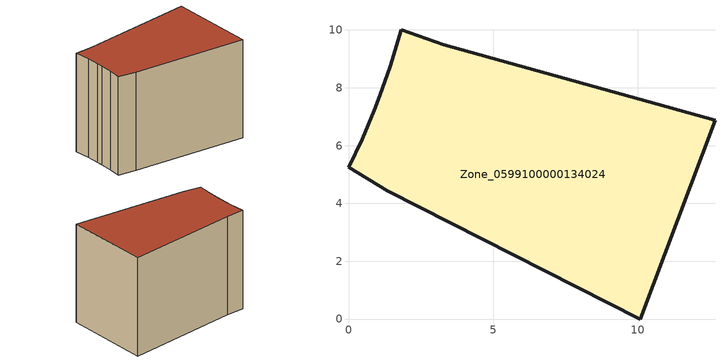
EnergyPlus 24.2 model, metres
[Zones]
Zone_0599100000134024
 floor ground (C_G): 1.33,4.44 0,5.25 0.47,6.22 0.89,7.22 1.08,7.72 1.44,8.74 1.82,10 3.3,9.48 12.68,6.87 10.09,0 z0
 wall outside (C_F): 1.44,8.74 1.08,7.72 0.89,7.22 0.47,6.22 0,5.25 1.33,4.44 10.09,0 12.68,6.87 3.3,9.48 1.82,10 1.44,8.74 z0:8.47
 roof outside (C_R): 1.33,4.44 10.09,0 12.68,6.87 3.3,9.48 1.82,10 1.44,8.74 1.08,7.72 0.89,7.22 0.47,6.22 0,5.25 z8.47
[BUILDING]
Pand.0599100000134024: North Axis=0; Terrain=City; Loads Convergence Tolerance Value=0.04; Temperature Convergence Tolerance Value=0.4; Solar Distribution=FullExterior; Maximum Number of Warmup Days=25; Minimum Number of Warmup Days=1
[Site:Location]
Rotterdam.The.Hague.AP_ZH_NLD Design_Conditions: Latitude=51.96; Longitude=4.45; Time Zone=1; Elevation=-4.5
[SITE:GROUNDTEMPERATURE:BUILDINGSURFACE]
18, 18, 18, 18, 18, 18, 18, 18, 18, 18, 18, 18
[MATERIAL] Thermal Absorptance=0.9; Solar Absorptance=0.7; Visible Absorptance=0.7
Name | Roughness | Thickness | Conductivity | Density | Specific Heat
G.TI.1992-2005 | MediumSmooth | 0.15 | 0.06 | 540 | 1210
F.TI.1992-2005 | Rough | 0.3 | 0.12 | 1920 | 840
R.TI.1992-2005 | MediumRough | 0.2 | 0.08 | 1500 | 1000
[CONSTRUCTION]
C_G: G.TI.1992-2005
C_F: F.TI.1992-2005
C_R: R.TI.1992-2005
[ZONE]
Zone_0599100000134024: Type=1; Multiplier=1; Ceiling Height=Autocalculate; Volume=Autocalculate; Floor Area=autocalculate; Part of Total Floor Area=Yes
[ZONEINFILTRATION:DESIGNFLOWRATE]
Infil_Zone_0599100000134024: Zone or ZoneList or Space or SpaceList=Zone_0599100000134024; Schedule=AlwaysOn; Design Flow Rate Calculation Method=Flow/Area; Flow Rate per Floor Area=0.0015; Constant Term Coefficient=1; Temperature Term Coefficient=0; Velocity Term Coefficient=0; Velocity Squared Term Coefficient=0
[HVACTEMPLATE:ZONE:IDEALLOADSAIRSYSTEM]
Zone_0599100000134024: Maximum Heating Supply Air Temperature=50; Minimum Cooling Supply Air Temperature=13; Maximum Heating Supply Air Humidity Ratio=0.0156; Minimum Cooling Supply Air Humidity Ratio=0.0077; Heating Limit=NoLimit; Cooling Limit=NoLimit; Dehumidification Control Type=ConstantSensibleHeatRatio; Cooling Sensible Heat Ratio=0.7; Dehumidification Setpoint=60; Humidification Control Type=None; Humidification Setpoint=30; Outdoor Air Method=None; Outdoor Air Flow Rate per Person=0.00944; Outdoor Air Flow Rate per Zone Floor Area=0; Outdoor Air Flow Rate per Zone=0; Demand Controlled Ventilation Type=None; Outdoor Air Economizer Type=NoEconomizer; Heat Recovery Type=None; Sensible Heat Recovery Effectiveness=0.7; Latent Heat Recovery Effectiveness=0.65
[ZONECONTROL:THERMOSTAT]
ThermostatControl_Zone_0599100000134024: Zone or ZoneList=Zone_0599100000134024; Control Type Schedule=DualSetpointControlType; Control 1=Thermostat_Zone_0599100000134024; Temperature Difference Between Cutout And Setpoint=0
[THERMOSTATSETPOINT:DUALSETPOINT]
Thermostat_Zone_0599100000134024: Heating Setpoint Temperature Schedule=HeatingSetpoint_Zone_0599100000134024; Cooling Setpoint Temperature Schedule=CoolingSetpoint_Zone_0599100000134024
[SCHEDULE:COMPACT]
HeatingSetpoint_Zone_0599100000134024: Through: 12/31, For: AllDays, Until: 24:00, 21
CoolingSetpoint_Zone_0599100000134024: Through: 12/31, For: AllDays, Until: 24:00, 24
DualSetpointControlType: Through: 12/31, For: AllDays, Until: 24:00, 4
AlwaysOn: Through: 12/31, For: AllDays, Until: 24:00, 1
